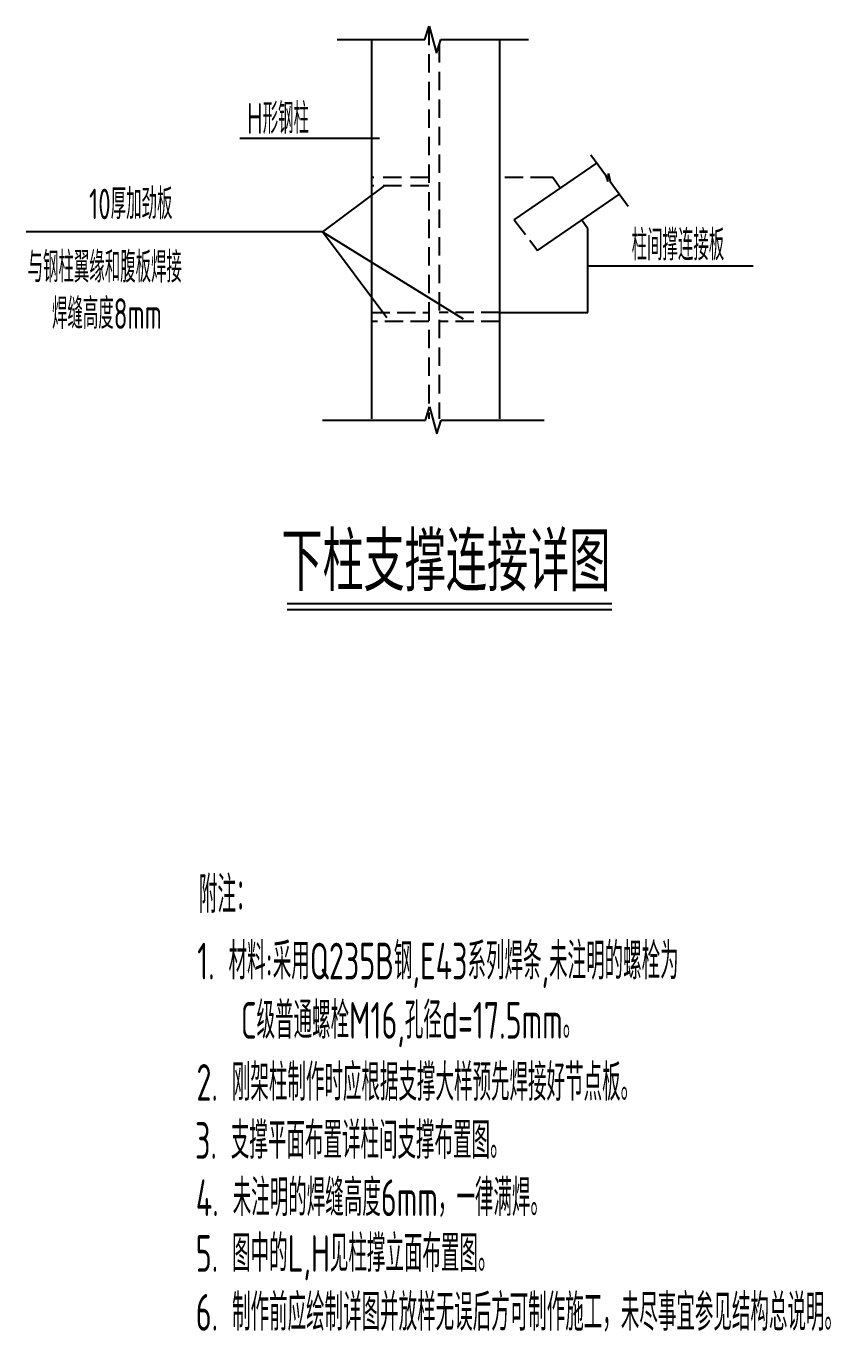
# Model space of a CAD drawing. Extents: x 447413 to 2975780, y -1432727 to 1301644.
# Drawn here: x 2746332 to 2757287, y -673787 to -656020 of the extents above; entities that cross this region are included whole.
import ezdxf

# ---------------------------------------------------------------- set-up
doc = ezdxf.new("R2010")
doc.units = 0
doc.header["$LTSCALE"] = 1000
doc.header["$MEASUREMENT"] = 0
doc.linetypes.add('DASH', pattern=[0.35, 0.25, -0.1])
doc.linetypes.add('DASHED', pattern=[0.75, 0.5, -0.25])
for name, color, linetype in [('4', 1, 'Continuous'), ('AXIS', 3, 'Continuous'), ('PUB_TEXT', 7, 'Continuous'), ('钢屋架', 2, 'Continuous')]:
    doc.layers.add(name, color=color, linetype=linetype)
doc.styles.add('_HZTXT', font='tssdeng.shx', dxfattribs={"width": 0.7, "bigfont": 'HZTXT.shx'})
doc.styles.add('TSSD_Dimension', font='sysz.shx', dxfattribs={"width": 0.7, "bigfont": 'syfs.shx'})

msp = doc.modelspace()

# ---------------------------------------------------------------- linework, layer by layer
at = {"layer": '4'}
for p, q in [((2751144.1, -657550.4, 126000), (2749240.1, -657550.4, 126000)), ((2752976.7, -658654.5, 126000), (2754100.3, -657883.5, 126000)), ((2754020, -657773.7, 126000), (2754218.9, -658045.5, 126000)), ((2753499.9, -658081, 126000), (2753448.9, -658081, 126000)), ((2753600, -658226.8, 126000), (2753499.9, -658081, 126000)), ((2754218.9, -658045.5, 126000), (2754251, -658136.8, 126000)), ((2754251, -658136.8, 126000), (2754259.4, -658027.9, 126000)), ((2754259.4, -658027.9, 126000), (2754283.3, -658133.5, 126000)), ((2751207.4, -658193.9, 126000), (2750365.1, -658821.3, 126000)), ((2754283.3, -658133.5, 126000), (2754528.4, -658468.4, 126000)), ((2753294, -659073.9, 126000), (2754410.7, -658307.6, 126000)), ((2753979.8, -658780.3, 126000), (2753897.2, -658660, 126000)), ((2753979.8, -659919.1, 126000), (2753979.8, -658780.3, 126000)), ((2750365.1, -658821.3, 126000), (2746331.9, -658821.3, 126000)), ((2751240.7, -659989.4, 126000), (2750365.1, -658821.3, 126000)), ((2750365.1, -658821.3, 126000), (2752282.4, -660002.5, 126000)), ((2753979.8, -659281.9, 126000), (2756229.5, -659281.9, 126000)), ((2752774.9, -659919.1, 126000), (2753979.8, -659919.1, 126000)), ((2752774.9, -659919.1, 126000), (2752774.9, -660041.3, 126000)), ((2749884.3, -663876.6, 126000), (2754302.9, -663876.6, 126000)), ((2749884.3, -663958.6, 126000), (2754302.9, -663958.6, 126000))]:
    msp.add_line(p, q, dxfattribs=at)
at = {"layer": '4', "linetype": 'DASH'}
for p, q in [((2753448.9, -658081, 126000), (2752774.9, -658081, 126000)), ((2752774.9, -658081, 126000), (2752774.9, -659919.1, 126000)), ((2752976.7, -658654.5, 126000), (2753294, -659073.9, 126000)), ((2751031.6, -659919.1, 126000), (2751815.5, -659919.1, 126000)), ((2751815.5, -660041.3, 126000), (2751031.6, -660041.3, 126000)), ((2752774.9, -659919.1, 126000), (2751956.3, -659919.1, 126000)), ((2752774.9, -660041.3, 126000), (2751956.3, -660041.3, 126000))]:
    msp.add_line(p, q, dxfattribs=at)
at = {"layer": 'AXIS', "color": 2, "linetype": 'DASHED', "ltscale": 0.5}
for p, q in [((2751815.5, -656028.4, 126000), (2751815.5, -661364.3, 126000)), ((2751956.3, -656267, 126000), (2751956.3, -661364.3, 126000)), ((2751815.5, -658082.2, 126000), (2751031.6, -658082.2, 126000)), ((2751815.5, -658193.9, 126000), (2751031.6, -658193.9, 126000))]:
    msp.add_line(p, q, dxfattribs=at)
at = {"layer": '钢屋架'}
for p, q in [((2751759.8, -656203.6, 126000), (2751818.1, -656020.3, 126000)), ((2751818.1, -656020.3, 126000), (2751918.1, -656386.9, 126000)), ((2750567.2, -656203.6, 126000), (2751759.8, -656203.6, 126000)), ((2751031.6, -656203.6, 126000), (2751031.6, -661364.3, 126000)), ((2751918.1, -656386.9, 126000), (2751976.5, -656203.6, 126000)), ((2751976.5, -656203.6, 126000), (2753169, -656203.6, 126000)), ((2752774.9, -656203.6, 126000), (2752774.9, -661364.3, 126000)), ((2751766.3, -661384, 126000), (2751824.6, -661200.7, 126000)), ((2751824.6, -661200.7, 126000), (2751924.6, -661567.4, 126000)), ((2750367.1, -661384, 126000), (2751766.3, -661384, 126000)), ((2751924.6, -661567.4, 126000), (2751982.9, -661384, 126000)), ((2751982.9, -661384, 126000), (2753382, -661384, 126000))]:
    msp.add_line(p, q, dxfattribs=at)

# ---------------------------------------------------------------- texts
at = {"style": 'TSSD_Dimension', "width": 0.7}
for s, p in [('附注：', (2748684.8, -668087.4, 126000)), ('1. 材料:采用Q235B钢,E43系列焊条,未注明的螺栓为', (2748661.4, -668992.2, 126000)), ('C级普通螺栓M16,孔径d=17.5mm。', (2749254.8, -669798.5, 126000)), ('2. 刚架柱制作时应根据支撑大样预先焊接好节点板。', (2748651.1, -670643.4, 126000)), ('3. 支撑平面布置详柱间支撑布置图。', (2748631.6, -671432.5, 126000)), ('4. 未注明的焊缝高度6mm，一律满焊。', (2748642.3, -672212.8, 126000)), ('5. 图中的L,H见柱撑立面布置图。', (2748641.4, -672969.9, 126000)), ('6. 制作前应绘制详图并放样无误后方可制作施工，未尽事宜参见结构总说明。', (2748641.4, -673771.3, 126000))]:
    msp.add_text(s, height=500, dxfattribs=at).set_placement(p)
at = {"layer": 'PUB_TEXT', "width": 0.7}
for s, height, style, p in [('H形钢柱', 416.67, 'TSSD_Dimension', (2749337.7, -657484.1, 126000)), ('10厚加劲板', 416.67, 'TSSD_Dimension', (2747189.2, -658648.3, 126000)), ('柱间撑连接板', 416.67, 'TSSD_Dimension', (2754574.6, -659208.1, 126000)), ('与钢柱翼缘和腹板焊接', 416.67, 'TSSD_Dimension', (2746352.5, -659509.1, 126000)), ('焊缝高度8mm', 416.67, 'TSSD_Dimension', (2746684.7, -660140.3, 126000)), ('下柱支撑连接详图', 800, '_HZTXT', (2749805.2, -663709.5, 126000))]:
    msp.add_text(s, height=height, dxfattribs=dict(at, style=style)).set_placement(p)

doc.saveas('drawing.dxf')
